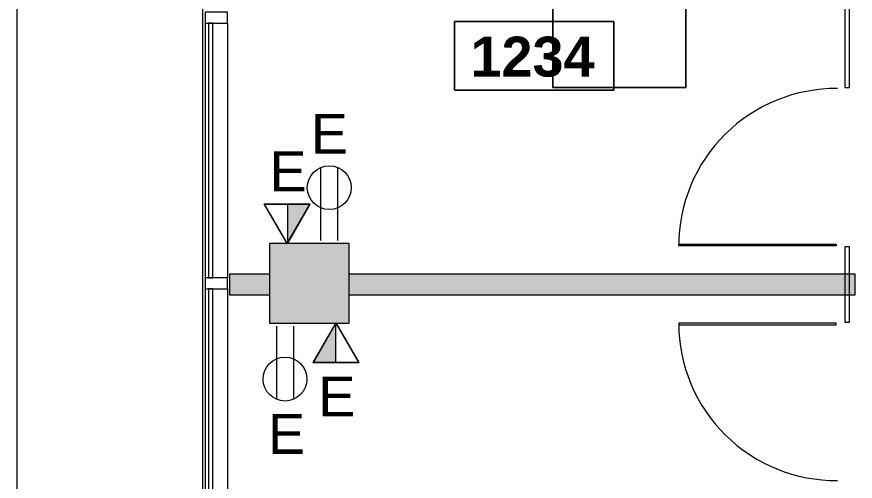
# Model space of a CAD drawing. Header units: inches. Extents: x -326 to 986, y -79 to 1436.
# Drawn here: x -272.6 to -83.5, y 661.9 to 766.7 of the extents above; entities that cross this region are included whole.
import ezdxf

# ---------------------------------------------------------------- set-up
doc = ezdxf.new("R2010")
doc.units = ezdxf.units.IN
doc.header["$LTSCALE"] = 48
doc.header["$MEASUREMENT"] = 0
for name, color, linetype, lineweight in [('A-ANNO-NOTE', 4, 'Continuous', 13), ('A-AREA-IDEN', 1, 'Continuous', 9), ('A-DOOR', 8, 'Continuous', 13), ('A-GENM', 8, 'Continuous', 9), ('A-GLAZ-CURT', 8, 'Continuous', 9), ('A-GLAZ-CWMG', 8, 'Continuous', 9), ('A-WALL', 8, 'Continuous', 13), ('A-WALL-PATT', 8, 'Continuous', 13), ('I-FURN', 47, 'Continuous', 9), ('S-COLS', 8, 'Continuous', 13)]:
    doc.layers.add(name, color=color, linetype=linetype, lineweight=lineweight)
doc.styles.add('Swis721 Lt BT', font='swissl.ttf', dxfattribs={"height": 9})
doc.styles.add('Swis721 Lt BT_B', font='', dxfattribs={"height": 9})
doc.styles.get('Swis721 Lt BT_B').set_extended_font_data('Swis721 Lt BT', bold=True)

# ---------------------------------------------------------------- blocks, each defined once
blk = doc.blocks.new('Concrete-Square-Column - 18 x 18-6977650-Level XX  POWER _ SIGNAL NEW')
at = {"layer": 'S-COLS'}
blk.add_hatch(color=256, dxfattribs=at).paths.add_polyline_path([(-3.86, -9), (9, -9), (9, 9), (-9, 9), (-9, -9)], flags=0)
for p, q in [((9, 9), (-9, 9)), ((-9, 9), (-9, -9)), ((9, -9), (9, 9)), ((-9, -9), (9, -9))]:
    blk.add_line(p, q, dxfattribs=at)
blk = doc.blocks.new('System Panel - Glazed - Offset-8500634-Level XX  POWER _ SIGNAL NEW')
at = {"layer": 'A-GLAZ-CURT'}
for p, q in [((28.75, 1.75), (-28.75, 1.75)), ((-28.75, 1.75), (-28.75, 0.75)), ((-28.75, 0.75), (28.75, 0.75)), ((28.75, 0.75), (28.75, 1.75))]:
    blk.add_line(p, q, dxfattribs=at)
blk = doc.blocks.new('Rectangular Mullion - 2_5_ x 5_ rectangular-V7-Level XX  POWER _ SIGNAL NEW')
at = {"layer": 'A-GLAZ-CWMG'}
for p, q in [((496.64, -13.97), (554.14, -13.97)), ((496.64, -18.97), (554.14, -18.97))]:
    blk.add_line(p, q, dxfattribs=at)
blk = doc.blocks.new('Rectangular Mullion - 2_5_ x 5_ rectangular-8463284-Level XX  POWER _ SIGNAL NEW')
at = {"layer": 'A-GLAZ-CWMG'}
for p, q in [((-1.25, 2.5), (1.25, 2.5)), ((-1.25, -2.5), (-1.25, 2.5)), ((1.25, 2.5), (1.25, -2.5)), ((1.25, -2.5), (-1.25, -2.5))]:
    blk.add_line(p, q, dxfattribs=at)
blk = doc.blocks.new('System Panel - Glazed - Offset-8644230-Level XX  POWER _ SIGNAL NEW')
at = {"layer": 'A-GLAZ-CURT'}
for p, q in [((20.85, 1.75), (-20.85, 1.75)), ((-20.85, 1.75), (-20.85, 0.75)), ((-20.85, 0.75), (20.85, 0.75)), ((20.85, 0.75), (20.85, 1.75))]:
    blk.add_line(p, q, dxfattribs=at)
blk = doc.blocks.new('CW-Single Glass Door - Full Rail - Long Pull-8641691-Level XX  POWER _ SIGNAL NEW')
at = {"layer": 'A-DOOR'}
for p, q in [((-17.75, 36.75), (-17.375, 36.75)), ((-17.75, 1.25), (-17.75, 36.75)), ((-17.375, 36.75), (-17.375, 1.25)), ((-17.375, 1.25), (-17.75, 1.25))]:
    blk.add_line(p, q, dxfattribs=at)
blk.add_arc((-17.75, 1.25), 35.5, 359.5, 90, dxfattribs=at)
blk = doc.blocks.new('CW-Single Glass Door - Full Rail - Long Pull-8641682-Level XX  POWER _ SIGNAL NEW')
at = {"layer": 'A-DOOR'}
for p, q in [((-17.375, -1.25), (-17.75, -1.25)), ((-17.75, -1.25), (-17.75, -36.75)), ((-17.375, -36.75), (-17.375, -1.25)), ((-17.75, -36.75), (-17.375, -36.75))]:
    blk.add_line(p, q, dxfattribs=at)
blk.add_arc((-17.75, -1.25), 35.5, 270, 0.5, dxfattribs=at)
blk = doc.blocks.new('System Panel - Glazed - Offset-8644231-Level XX  POWER _ SIGNAL NEW')
at = {"layer": 'A-GLAZ-CURT'}
for p, q in [((8.49, 1.75), (-8.49, 1.75)), ((-8.49, 1.75), (-8.49, 0.75)), ((-8.49, 0.75), (8.49, 0.75)), ((8.49, 0.75), (8.49, 1.75))]:
    blk.add_line(p, q, dxfattribs=at)
blk = doc.blocks.new('Furniture 3 - Furniture 2-8662316-Level XX  POWER _ SIGNAL NEW')
at = {"layer": 'I-FURN'}
for p, q in [((-223.72, 823.67), (-223.72, 799.66)), ((-223.72, 799.66), (-223.72, 823.67)), ((-120.54, 807.88), (-120.54, 823.67)), ((-120.54, 823.67), (-120.54, 807.88)), ((-121.72, 750.73), (-121.72, 807.88)), ((-121.72, 807.88), (-120.54, 807.88)), ((-120.54, 807.88), (-121.72, 807.88)), ((-121.72, 807.88), (-121.72, 750.73)), ((-223.72, 799.66), (-151.72, 799.66)), ((-151.72, 799.66), (-223.72, 799.66)), ((-151.72, 799.66), (-151.72, 750.73)), ((-151.72, 750.73), (-151.72, 799.66)), ((-151.72, 750.73), (-121.72, 750.73)), ((-121.72, 750.73), (-151.72, 750.73))]:
    blk.add_line(p, q, dxfattribs=at)
blk = doc.blocks.new('Generic Models 1 - Generic Models 5-8667745-Level XX  POWER _ SIGNAL NEW')
at = {"layer": 'A-GENM'}
for p, q in [((2473.15, 797.5), (2473.15, -428.5)), ((2515.15, -386.5), (2515.15, 755.58))]:
    blk.add_line(p, q, dxfattribs=at)
blk = doc.blocks.new('Room Tag - Room Name and Number-3379422-Level XX  POWER _ SIGNAL NEW')
at = {"layer": 'A-AREA-IDEN'}
for p, q in [((-0.1881, -0.1636), (-0.1881, -0.0018)), ((-0.1881, -0.0018), (0.1869, -0.0018)), ((0.1869, -0.0018), (-0.1881, -0.0018)), ((-0.1881, -0.0018), (-0.1881, -0.1636)), ((0.1869, -0.0018), (0.1869, -0.1636)), ((0.1869, -0.1636), (0.1869, -0.0018)), ((0.1869, -0.1636), (-0.1881, -0.1636)), ((-0.1881, -0.1636), (0.1869, -0.1636))]:
    blk.add_line(p, q, dxfattribs=at)

msp = doc.modelspace()

# ---------------------------------------------------------------- hatches: boundary and pattern name
at = {"layer": 'A-ANNO-NOTE'}
for points in [[(-211.57, 715.47), (-206.41, 724.4), (-211.57, 724.4)], [(-200.65, 688.67), (-200.65, 697.6), (-205.81, 688.67)]]:
    msp.add_hatch(color=256, dxfattribs=at).paths.add_polyline_path(points, flags=0)
at = {"layer": 'A-WALL-PATT'}
h = msp.add_hatch(color=256, dxfattribs=at)
h.paths.add_polyline_path([(-114.68, 703.97), (-83.48, 703.97), (-83.48, 708.6), (-197.61, 708.6), (-197.61, 703.97), (-121.72, 703.97)], flags=0)
h.paths.add_polyline_path([(-224.61, 703.97), (-215.61, 703.97), (-215.61, 708.6), (-224.61, 708.6)], flags=0)

# ---------------------------------------------------------------- linework, layer by layer
at = {"layer": 'A-ANNO-NOTE'}
for p, q in [((-204.03, 716.19), (-204.03, 732.71)), ((-204.03, 716.19), (-204.03, 732.71)), ((-200.2, 716.19), (-200.2, 732.71)), ((-211.61, 715.53), (-216.77, 724.47)), ((-216.77, 724.47), (-206.45, 724.47)), ((-211.57, 715.47), (-216.73, 724.4)), ((-216.73, 724.4), (-206.41, 724.4)), ((-211.61, 715.53), (-206.45, 724.47)), ((-211.57, 715.47), (-206.41, 724.4)), ((-206.41, 724.4), (-211.57, 724.4)), ((-211.57, 724.4), (-211.57, 715.47)), ((-211.57, 715.47), (-206.41, 724.4)), ((-208.61, 715.53), (-214.61, 715.53)), ((-214.02, 696.88), (-214.02, 680.35)), ((-210.19, 696.88), (-210.19, 680.35)), ((-210.19, 696.88), (-210.19, 680.35)), ((-200.65, 697.6), (-205.81, 688.67)), ((-200.65, 697.6), (-205.81, 688.67)), ((-200.61, 697.53), (-205.77, 688.6)), ((-203.61, 697.53), (-197.61, 697.53)), ((-200.65, 688.67), (-200.65, 697.6)), ((-200.65, 697.6), (-195.49, 688.67)), ((-200.61, 697.53), (-195.45, 688.6)), ((-205.81, 688.67), (-200.65, 688.67)), ((-195.49, 688.67), (-205.81, 688.67)), ((-195.45, 688.6), (-205.77, 688.6))]:
    msp.add_line(p, q, dxfattribs=at)
for centre in [(-202.12, 728.15), (-212.1, 684.92)]:
    msp.add_circle(centre, 4.95, dxfattribs=at)
at = {"layer": 'A-WALL'}
for p, q in [((-215.61, 708.6), (-224.61, 708.6)), ((-224.61, 708.6), (-224.61, 703.97)), ((-83.48, 708.6), (-197.61, 708.6)), ((-83.48, 703.97), (-83.48, 708.6)), ((-224.61, 703.97), (-215.61, 703.97)), ((-197.61, 703.97), (-83.48, 703.97))]:
    msp.add_line(p, q, dxfattribs=at)

# ---------------------------------------------------------------- block references
at = {"layer": 'A-AREA-IDEN', "xscale": 95.99999999999994, "yscale": 95.99999999999994, "zscale": 95.99999999999994}
msp.add_blockref('Room Tag - Room Name and Number-3379422-Level XX  POWER _ SIGNAL NEW', (-155.85, 765.83), dxfattribs=at)
at = {"layer": 'A-DOOR'}
for name, p, rotation in [('CW-Single Glass Door - Full Rail - Long Pull-8641691-Level XX  POWER _ SIGNAL NEW', (-86.55, 732.77), 89.99999999999993), ('CW-Single Glass Door - Full Rail - Long Pull-8641682-Level XX  POWER _ SIGNAL NEW', (-86.55, 679.78), 269.9999999999999)]:
    msp.add_blockref(name, p, dxfattribs=dict(at, rotation=rotation))
at = {"layer": 'A-GENM'}
msp.add_blockref('Generic Models 1 - Generic Models 5-8667745-Level XX  POWER _ SIGNAL NEW', (-2745.76, 367.03), dxfattribs=at)
at = {"layer": 'A-GLAZ-CURT'}
for name, p, rotation in [('System Panel - Glazed - Offset-8644230-Level XX  POWER _ SIGNAL NEW', (-86.55, 771.62), 269.9999999999999), ('System Panel - Glazed - Offset-8500634-Level XX  POWER _ SIGNAL NEW', (-227.61, 736.53), 89.99999999999993), ('System Panel - Glazed - Offset-8644231-Level XX  POWER _ SIGNAL NEW', (-86.55, 706.28), 269.9999999999999), ('System Panel - Glazed - Offset-8500634-Level XX  POWER _ SIGNAL NEW', (-227.61, 676.53), 89.99999999999993)]:
    msp.add_blockref(name, p, dxfattribs=dict(at, rotation=rotation))
at = {"layer": 'A-GLAZ-CWMG', "extrusion": (0, 0, -1), "rotation": 90.00000000000007}
for p in [(227.61, 766.53), (227.61, 706.53)]:
    msp.add_blockref('Rectangular Mullion - 2_5_ x 5_ rectangular-8463284-Level XX  POWER _ SIGNAL NEW', p, dxfattribs=at)
at = {"layer": 'A-GLAZ-CWMG', "rotation": 270.0000000000001}
for p in [(-211.14, 1261.92), (-211.14, 1201.92)]:
    msp.add_blockref('Rectangular Mullion - 2_5_ x 5_ rectangular-V7-Level XX  POWER _ SIGNAL NEW', p, dxfattribs=at)
at = {"layer": 'I-FURN'}
msp.add_blockref('Furniture 3 - Furniture 2-8662316-Level XX  POWER _ SIGNAL NEW', (0, 0), dxfattribs=at)
at = {"layer": 'S-COLS'}
msp.add_blockref('Concrete-Square-Column - 18 x 18-6977650-Level XX  POWER _ SIGNAL NEW', (-206.61, 706.53), dxfattribs=at)

# ---------------------------------------------------------------- texts
at = {"layer": 'A-ANNO-NOTE', "char_height": 9, "width": 9.393, "attachment_point": 1, "style": 'Swis721 Lt BT'}
for insert in [(-206.3, 744.79), (-215.62, 736.33), (-204.62, 685.51), (-215.93, 677.05)]:
    msp.add_mtext('E', dxfattribs=dict(at, insert=insert))
at = {"layer": 'A-AREA-IDEN', "insert": (-170.26, 762.23), "char_height": 9, "width": 33.936, "attachment_point": 1, "style": 'Swis721 Lt BT_B'}
msp.add_mtext('1234', dxfattribs=at)

doc.saveas('drawing.dxf')
